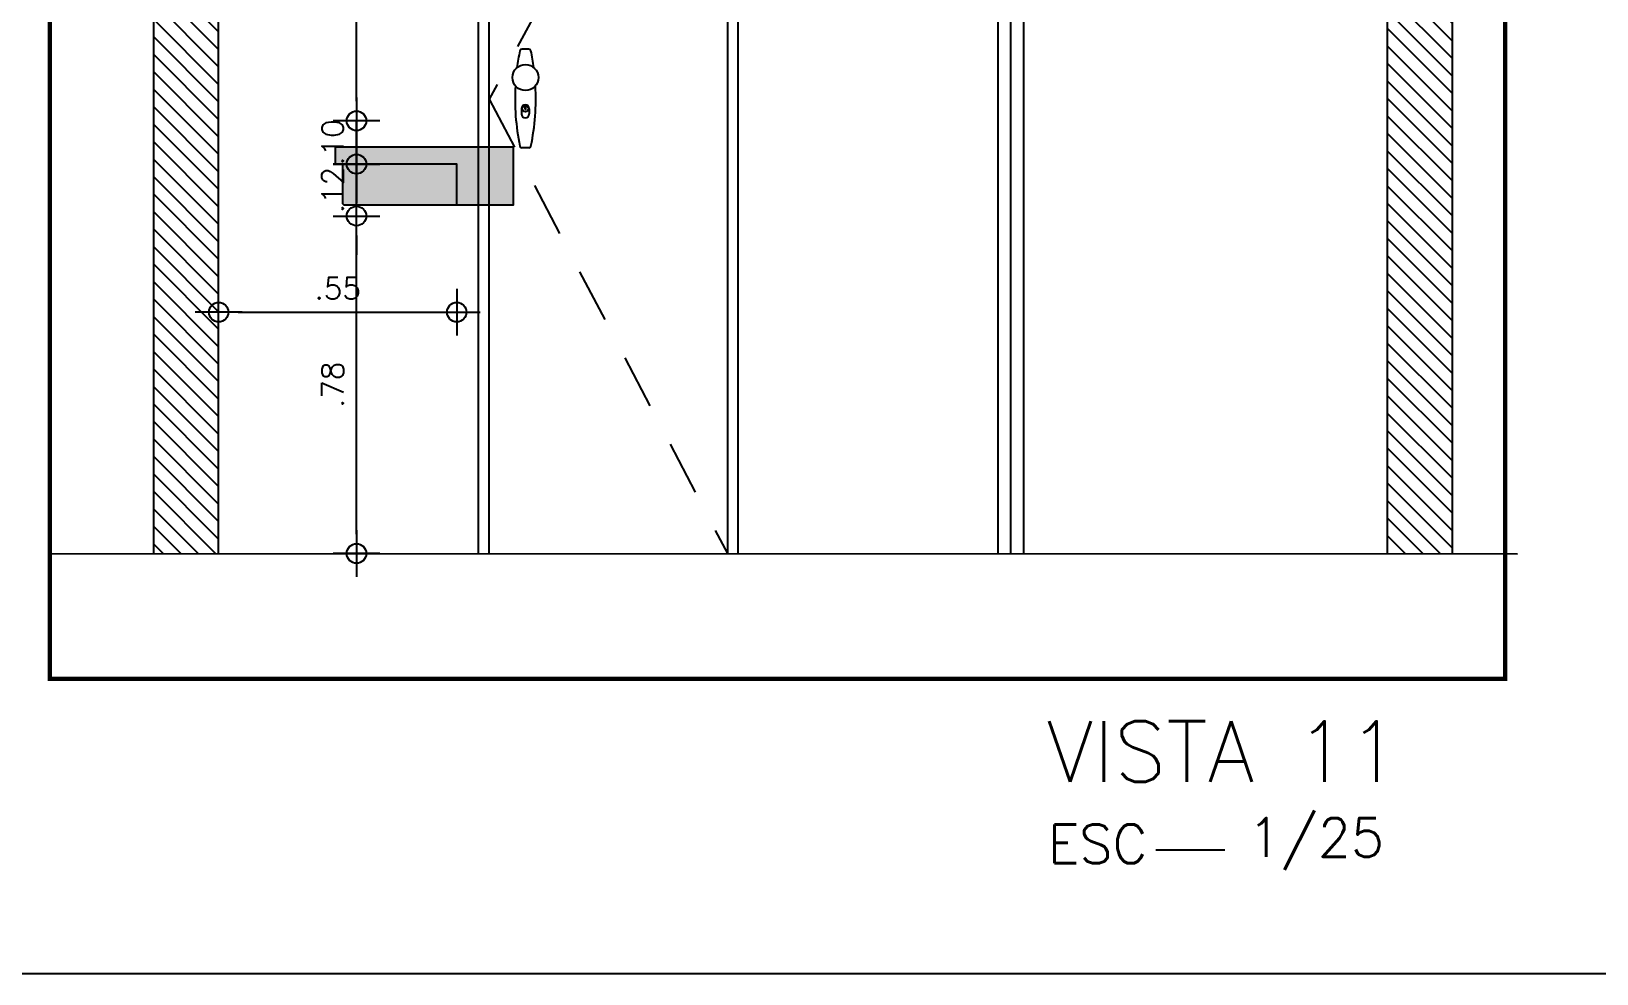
# Model space of a CAD drawing. Header units: millimetres. Extents: x 2182 to 2335, y 1488 to 1614.
# Drawn here: x 2301.333 to 2304.948, y 1508.75 to 1510.928 of the extents above; entities that cross this region are included whole.
import ezdxf

# ---------------------------------------------------------------- set-up
doc = ezdxf.new("R2010")
doc.units = ezdxf.units.MM
doc.linetypes.add('DIVIDE', pattern=[1.25, 0.5, -0.25, 0, -0.25, 0, -0.25])
doc.linetypes.add('HIDDEN2', pattern=[0.1875, 0.125, -0.0625])
for name, color, linetype in [('AI-Equip san', 1, 'Continuous'), ('COTA', 250, 'Continuous'), ('Esquadria', 2, 'Continuous'), ('Hachura', 8, 'Continuous'), ('LAYOUT', 7, 'Continuous'), ('PAREDE', 7, 'Continuous'), ('Prancha', 6, 'Continuous'), ('TEXTO', 7, 'Continuous')]:
    doc.layers.add(name, color=color, linetype=linetype)
doc.layers.add('AI-Hatch equip san', color=255, linetype='Continuous', lineweight=0)
doc.styles.add('NORMAL', font='romans.shx')
doc.styles.add('ROMANS', font='romans')
doc.dimstyles.new('D25', dxfattribs={"dimtxt": 0.05, "dimasz": 0.045, "dimexe": 0.18, "dimexo": 0.0625, "dimgap": 0.03, "dimtad": 1, "dimzin": 4, "dimdsep": 46, "dimtxsty": 'NORMAL', "dimblk1": 'DOT1', "dimblk2": 'DOT1', "dimsah": 1, "dimcen": 0.045, "dimse1": 1, "dimse2": 1, "dimclrd": 256, "dimclre": 256, "dimclrt": 7, "dimaunit": 1, "dimadec": 0, "dimazin": 0, "dimtfac": 1, "dimtix": 1, "dimtmove": 2, "dimatfit": 3, "dimldrblk": 'SMALL', "dimfxl": 1, "dimtvp": 1.75, "dimtolj": 1, "dimtzin": 0, "dimarcsym": 0})

# ---------------------------------------------------------------- blocks, each defined once
blk = doc.blocks.new('CUBA DE SEMI ENCAIXE DECA - L830 - LATERAL')
at = {"layer": 'AI-Hatch equip san'}
h = blk.add_hatch(color=256, dxfattribs=at)
h.paths.add_polyline_path([(-0.2634, 0), (-0.2634, -0.0891, 0.410365), (-0.2574, -0.095), (0, -0.095), (0, 0)])
h.paths.add_polyline_path([(0.13, 0.04), (-0.28, 0.04), (-0.28, 0), (-0.2646, 0), (0, 0), (0, -0.095), (0.13, -0.095)])
blk.add_lwpolyline([(-0.2646, 0), (-0.28, 0), (-0.28, 0.04), (0.13, 0.04), (0.13, -0.095), (0, -0.095)])
at = {"ltscale": 0.475}
blk.add_lwpolyline([(0, -0.095), (0, 0), (-0.2646, 0)], dxfattribs=at)
blk.add_lwpolyline([(0, -0.095), (-0.2574, -0.095, -0.410365), (-0.2634, -0.0891), (-0.2634, 0)], format="xyb")
at = {"ltscale": 0.000600072}
blk.add_lwpolyline([(0.1196, -0.095), (0.1196, -0.0951)], dxfattribs=at)
blk = doc.blocks.new('DOT1')
for p, q in [((0, 1.2), (0, -1.2)), ((-1.2, 0), (1.2, 0))]:
    blk.add_line(p, q)
blk.add_circle((0, 0), 0.5)
blk = doc.blocks.new('*D856')
at = {"layer": 'COTA', "linetype": 'Continuous', "lineweight": -2, "transparency": 16777216}
blk.add_line((2302.0837, 1509.7659), (2302.0837, 1510.4559), dxfattribs=at)
at = {"layer": 'Defpoints', "color": 0, "linetype": 'Continuous', "transparency": 16777216}
for p in [(2301.7653, 1510.5009), (2302.0837, 1510.5009), (2301.7653, 1509.7209)]:
    blk.add_point(p, dxfattribs=at)
at = {"layer": 'COTA', "linetype": 'Continuous', "lineweight": -2, "transparency": 16777216, "xscale": 0.045, "yscale": 0.045, "zscale": 0.045}
for p, rotation in [((2302.0837, 1510.5009), 90), ((2302.0837, 1509.7209), 270)]:
    blk.add_blockref('DOT1', p, dxfattribs=dict(at, rotation=rotation))
at = {"layer": 'COTA', "color": 7, "linetype": 'Continuous', "transparency": 16777216, "insert": (2302.0287, 1510.1109), "char_height": 0.05, "attachment_point": 5, "rotation": 90, "style": 'NORMAL'}
blk.add_mtext('\\A1;.78', dxfattribs=at)
blk = doc.blocks.new('_Small')
at = {"color": 0, "linetype": 'ByBlock', "lineweight": -2}
blk.add_circle((0, 0), 0.25, dxfattribs=at)
blk = doc.blocks.new('*D857')
at = {"layer": 'COTA', "linetype": 'Continuous', "lineweight": -2, "transparency": 16777216}
for p, q in [((2302.0837, 1510.6659), (2302.0837, 1510.7109)), ((2302.0837, 1510.5009), (2302.0837, 1510.6209)), ((2302.0837, 1510.4559), (2302.0837, 1510.4109))]:
    blk.add_line(p, q, dxfattribs=at)
at = {"layer": 'Defpoints', "color": 0, "linetype": 'Continuous', "transparency": 16777216}
for p in [(2301.7653, 1510.6209), (2302.0837, 1510.6209), (2301.7653, 1510.5009)]:
    blk.add_point(p, dxfattribs=at)
at = {"layer": 'COTA', "linetype": 'Continuous', "lineweight": -2, "transparency": 16777216, "xscale": 0.045, "yscale": 0.045, "zscale": 0.045}
for p, rotation in [((2302.0837, 1510.6209), 270), ((2302.0837, 1510.5009), 90)]:
    blk.add_blockref('DOT1', p, dxfattribs=dict(at, rotation=rotation))
at = {"layer": 'COTA', "color": 7, "linetype": 'Continuous', "transparency": 16777216, "insert": (2302.0287, 1510.5609), "char_height": 0.05, "attachment_point": 5, "rotation": 90, "style": 'NORMAL'}
blk.add_mtext('\\A1;.12', dxfattribs=at)
blk = doc.blocks.new('*D858')
at = {"layer": 'COTA', "linetype": 'Continuous', "lineweight": -2, "transparency": 16777216}
for p, q in [((2302.0837, 1510.7659), (2302.0837, 1510.8109)), ((2302.0837, 1510.6209), (2302.0837, 1510.7209)), ((2302.0837, 1510.5759), (2302.0837, 1510.5309))]:
    blk.add_line(p, q, dxfattribs=at)
at = {"layer": 'Defpoints', "color": 0, "linetype": 'Continuous', "transparency": 16777216}
for p in [(2301.7653, 1510.7209), (2302.0837, 1510.7209), (2301.7653, 1510.6209)]:
    blk.add_point(p, dxfattribs=at)
at = {"layer": 'COTA', "linetype": 'Continuous', "lineweight": -2, "transparency": 16777216, "xscale": 0.045, "yscale": 0.045, "zscale": 0.045}
for p, rotation in [((2302.0837, 1510.7209), 270), ((2302.0837, 1510.6209), 90)]:
    blk.add_blockref('DOT1', p, dxfattribs=dict(at, rotation=rotation))
at = {"layer": 'COTA', "color": 7, "linetype": 'Continuous', "transparency": 16777216, "insert": (2302.0287, 1510.6709), "char_height": 0.05, "attachment_point": 5, "rotation": 90, "style": 'NORMAL'}
blk.add_mtext('\\A1;.10', dxfattribs=at)
blk = doc.blocks.new('*D859')
at = {"layer": 'COTA', "linetype": 'Continuous', "lineweight": -2, "transparency": 16777216}
blk.add_line((2302.0837, 1510.7659), (2302.0837, 1512.0959), dxfattribs=at)
at = {"layer": 'Defpoints', "color": 0, "linetype": 'Continuous', "transparency": 16777216}
for p in [(2301.7953, 1512.1409), (2302.0837, 1512.1409), (2301.7653, 1510.7209)]:
    blk.add_point(p, dxfattribs=at)
at = {"layer": 'COTA', "linetype": 'Continuous', "lineweight": -2, "transparency": 16777216, "xscale": 0.045, "yscale": 0.045, "zscale": 0.045}
for p, rotation in [((2302.0837, 1512.1409), 90), ((2302.0837, 1510.7209), 270)]:
    blk.add_blockref('DOT1', p, dxfattribs=dict(at, rotation=rotation))
at = {"layer": 'COTA', "color": 7, "linetype": 'Continuous', "transparency": 16777216, "insert": (2302.0287, 1511.4309), "char_height": 0.05, "attachment_point": 5, "rotation": 90, "style": 'NORMAL'}
blk.add_mtext('\\A1;1.42', dxfattribs=at)
blk = doc.blocks.new('*D860')
at = {"layer": 'COTA', "linetype": 'Continuous', "lineweight": -2, "transparency": 16777216}
blk.add_line((2301.8103, 1510.2786), (2302.2703, 1510.2786), dxfattribs=at)
at = {"layer": 'Defpoints', "color": 0, "linetype": 'Continuous', "transparency": 16777216}
for p in [(2301.7653, 1510.5009), (2302.3153, 1510.5008), (2302.3153, 1510.2786)]:
    blk.add_point(p, dxfattribs=at)
at = {"layer": 'COTA', "linetype": 'Continuous', "lineweight": -2, "transparency": 16777216, "xscale": 0.045, "yscale": 0.045, "zscale": 0.045, "rotation": 180}
blk.add_blockref('DOT1', (2301.7653, 1510.2786), dxfattribs=at)
at = {"layer": 'COTA', "linetype": 'Continuous', "lineweight": -2, "transparency": 16777216, "xscale": 0.045, "yscale": 0.045, "zscale": 0.045}
blk.add_blockref('DOT1', (2302.3153, 1510.2786), dxfattribs=at)
at = {"layer": 'COTA', "color": 7, "linetype": 'Continuous', "transparency": 16777216, "insert": (2302.0403, 1510.3336), "char_height": 0.05, "attachment_point": 5, "style": 'NORMAL'}
blk.add_mtext('\\A1;.55', dxfattribs=at)

msp = doc.modelspace()

# ---------------------------------------------------------------- hatches: boundary and pattern name
at = {"layer": 'Hachura'}
h = msp.add_hatch(dxfattribs=at)
h.set_pattern_fill('ANSI31', color=256, scale=0.009, angle=-90)
h.set_pattern_definition([(315, (-25.47783, -3.880483), (0.02020557627, 0.02020557627), [])])
h.paths.add_polyline_path([(2304.4653, 1512.5404), (2301.7653, 1512.5409), (2301.7653, 1509.7209), (2301.6153, 1509.7209), (2301.6153, 1512.5409), (2301.3753, 1512.541), (2301.3753, 1512.691), (2301.6153, 1512.6909), (2301.6153, 1512.8409), (2301.7653, 1512.8409), (2301.7653, 1512.6909), (2304.4653, 1512.6904), (2304.4653, 1512.8404), (2304.6153, 1512.8404), (2304.6153, 1509.7204), (2304.4653, 1509.7204)])

# ---------------------------------------------------------------- linework, layer by layer
at = {"layer": 'Esquadria', "color": 7}
for p, q in [((2302.3653, 1509.7208), (2302.3653, 1511.8208)), ((2302.9653, 1509.7207), (2302.9653, 1511.8207)), ((2302.3903, 1509.7208), (2302.3903, 1511.7958)), ((2302.9403, 1511.7958), (2302.9403, 1509.7208)), ((2302.4819, 1510.8868), (2302.4657, 1510.8868)), ((2302.4648, 1510.7488), (2302.4648, 1510.7368)), ((2302.4828, 1510.7488), (2302.4828, 1510.7368)), ((2302.4819, 1510.6588), (2302.4657, 1510.6588))]:
    msp.add_line(p, q, dxfattribs=at)
at = {"layer": 'Esquadria', "color": 8, "linetype": 'HIDDEN2'}
for p, q in [((2302.9403, 1511.7958), (2302.3903, 1510.7708)), ((2302.3903, 1510.7708), (2302.9403, 1509.7208))]:
    msp.add_line(p, q, dxfattribs=at)
at = {"layer": 'Esquadria', "color": 7}
msp.add_lwpolyline([(2302.4726, 1510.7476), (2302.475, 1510.7476), (2302.475, 1510.7536), (2302.4726, 1510.7536)], close=True, dxfattribs=at)
for centre, radius in [((2302.4738, 1510.8208), 0.03), ((2302.4738, 1510.7488), 0.0072)]:
    msp.add_circle(centre, radius, dxfattribs=at)
for centre, radius, start, end in [((2302.9973, 1510.7728), 0.5475, 168.3919, 172.5604), ((2302.4657, 1510.882), 0.0048, 90, 168.3919), ((2302.4819, 1510.882), 0.0048, 11.6081, 90), ((2301.9503, 1510.7728), 0.5475, 7.4396, 11.6081), ((2302.9973, 1510.7728), 0.5475, 176.9619, 191.6081), ((2301.9503, 1510.7728), 0.5475, 348.3919, 3.0381), ((2302.4738, 1510.7488), 0.009, 0, 180), ((2302.4738, 1510.7368), 0.009, 180, 0), ((2302.4657, 1510.6636), 0.0048, 191.6081, 270), ((2302.4819, 1510.6636), 0.0048, 270, 348.3919)]:
    msp.add_arc(centre, radius, start, end, dxfattribs=at)
at = {"layer": 'LAYOUT', "color": 2}
for p, q in [((2303.5653, 1511.6206), (2303.5653, 1509.7206)), ((2303.5953, 1509.7206), (2303.5953, 1511.6206))]:
    msp.add_line(p, q, dxfattribs=at)
at = {"layer": 'LAYOUT'}
msp.add_line((2303.6253, 1509.7206), (2303.6253, 1511.6206), dxfattribs=at)
at = {"layer": 'PAREDE'}
for p, q in [((2304.6153, 1509.7204), (2304.6153, 1512.8404)), ((2301.6153, 1509.7209), (2301.6153, 1512.5409)), ((2301.7653, 1509.7209), (2301.7653, 1512.5409)), ((2304.4653, 1509.7204), (2304.4653, 1512.5404)), ((2301.3753, 1509.721), (2304.7653, 1509.7203))]:
    msp.add_line(p, q, dxfattribs=at)
at = {"layer": 'Prancha', "color": 7}
msp.add_line((2303.9296, 1509.0361), (2304.0895, 1509.0361), dxfattribs=at)
at = {"layer": 'Prancha', "color": 2}
msp.add_line((2307.6789, 1508.7499), (2291.2031, 1508.7499), dxfattribs=at)
at = {"layer": 'TEXTO', "color": 150, "linetype": 'DIVIDE', "const_width": 0.01}
msp.add_lwpolyline([(2304.7366, 1509.4311), (2301.3753, 1509.4311), (2301.3753, 1512.841), (2304.7366, 1512.841)], close=True, dxfattribs=at)

# ---------------------------------------------------------------- block references
at = {"layer": 'AI-Equip san'}
msp.add_blockref('CUBA DE SEMI ENCAIXE DECA - L830 - LATERAL', (2302.3153, 1510.6208), dxfattribs=at)

# ---------------------------------------------------------------- texts
at = {"layer": 'Prancha', "color": 2, "insert": (2303.6778, 1509.2635), "char_height": 0.14, "attachment_point": 4, "style": 'ROMANS'}
msp.add_mtext('VISTA 11', dxfattribs=at)
at = {"layer": 'Prancha', "color": 7, "char_height": 0.0896, "attachment_point": 4, "style": 'ROMANS'}
for s, insert in [('1/25', (2304.1426, 1509.05)), ('ESC', (2303.6803, 1509.05))]:
    msp.add_mtext(s, dxfattribs=dict(at, insert=insert))

# ---------------------------------------------------------------- dimensions: what is measured, and where the dimension line sits
at = {"layer": 'COTA', "color": 2, "linetype": 'Continuous'}
for base, p1, p2, angle, picture, middle in [((2302.0837, 1512.1409), (2301.7653, 1510.7209), (2301.7953, 1512.1409), 90, '*D859', (2302.0287, 1511.4309)), ((2302.0837, 1510.7209), (2301.7653, 1510.6209), (2301.7653, 1510.7209), 90, '*D858', (2302.0287, 1510.6709)), ((2302.0837, 1510.6209), (2301.7653, 1510.5009), (2301.7653, 1510.6209), 90, '*D857', (2302.0287, 1510.5609)), ((2302.0837, 1510.5009), (2301.7653, 1509.7209), (2301.7653, 1510.5009), 90, '*D856', (2302.0287, 1510.1109)), ((2302.3153, 1510.2786), (2301.7653, 1510.5009), (2302.3153, 1510.5008), 180, '*D860', (2302.0403, 1510.3336))]:
    dim = msp.add_linear_dim(base=base, p1=p1, p2=p2, angle=angle, dimstyle='D25', dxfattribs=at)
    dim.commit()
    dim.dimension.update_dxf_attribs({"geometry": picture, "text_midpoint": middle})

doc.saveas('drawing.dxf')
